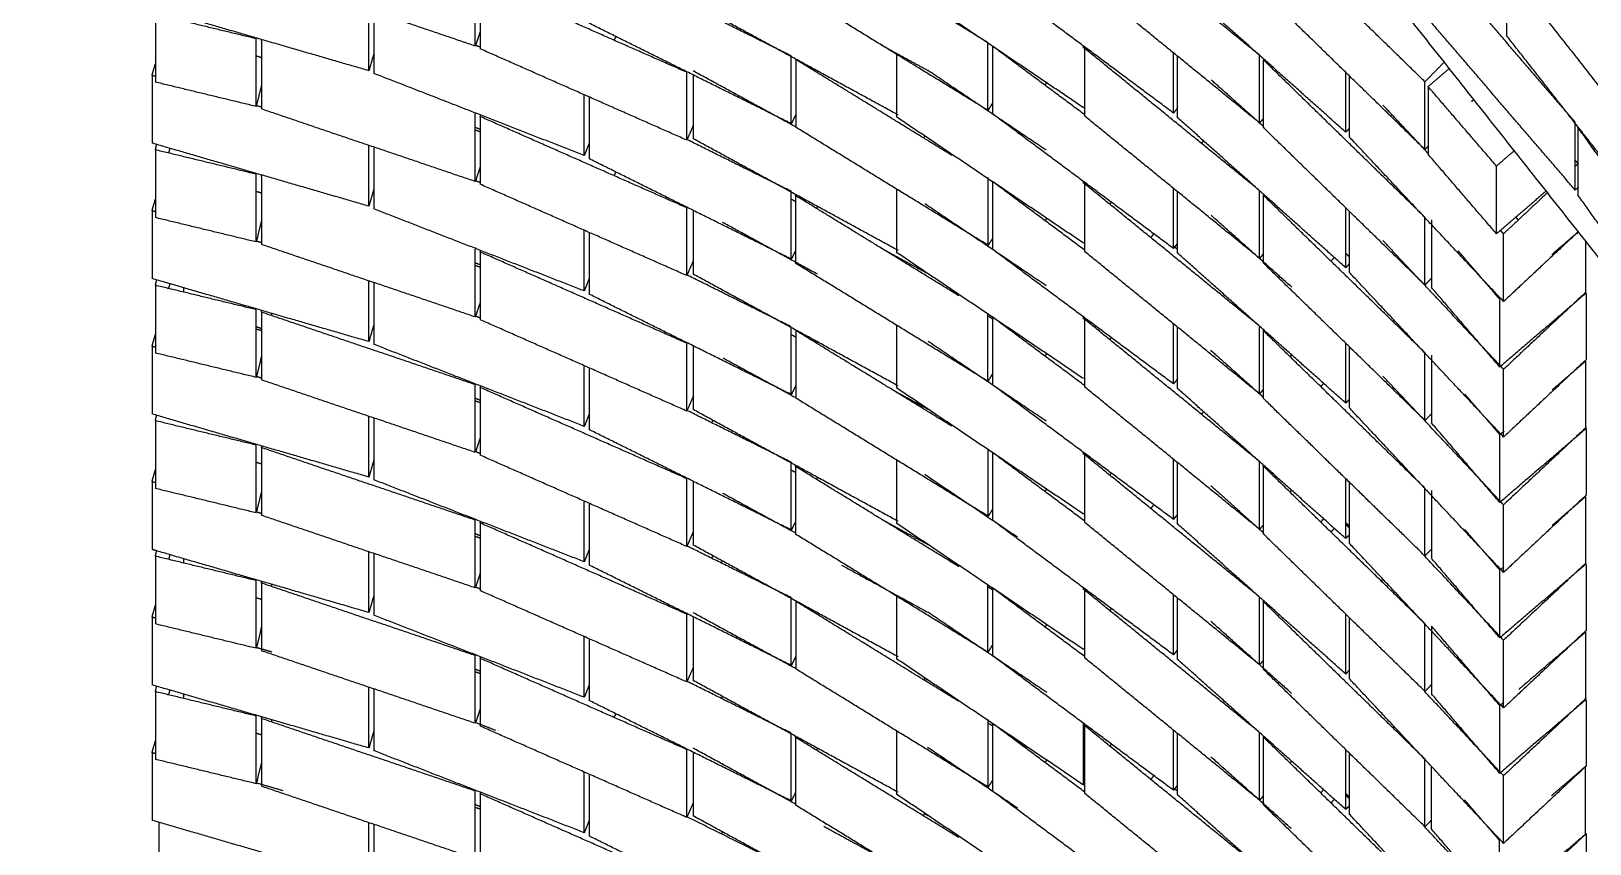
# Model space of a CAD drawing. Header units: centimetres. Extents: x 0 to 19.8, y 0 to 41.5.
# Drawn here: x 15.291 to 16.671, y 16.248 to 16.968 of the extents above; entities that cross this region are included whole.
import ezdxf

# ---------------------------------------------------------------- set-up
doc = ezdxf.new("R2010")
doc.units = ezdxf.units.CM
doc.layers.add('Make2D$Visible$Curves', color=7, linetype='Continuous', true_color=0x000000)

msp = doc.modelspace()

# ---------------------------------------------------------------- linework, layer by layer
at = {"layer": 'Make2D$Visible$Curves', "color": 18, "lineweight": -3, "true_color": 0x000000}
for points, weights in [([(17.243, 15.6341), (17.243, 16.5745), (16.6041, 17.2645)], [0.853867800566, 0.860338983745, 1]), ([(16.5307, 17.1966), (17.143, 16.5353), (17.143, 15.6341)], [1, 0.860338983745, 0.853867800566])]:
    msp.add_rational_spline(points, weights, degree=2, dxfattribs=at)
for points in [[(16.379, 16.9471), (16.3015, 17.0102), (16.2239, 17.0734)], [(16.1377, 16.9587), (16.0529, 17.0108), (15.968, 17.0629)], [(16.5254, 16.9236), (16.4538, 16.9934), (16.3822, 17.0632)], [(16.6584, 16.8877), (16.5933, 16.9636), (16.5282, 17.0394)], [(15.6846, 16.9553), (15.5899, 16.9874), (15.4952, 17.0195)], [(15.6846, 16.9553), (15.6846, 16.9853), (15.6846, 17.0153)], [(16.3028, 16.8959), (16.2226, 16.9556), (16.1424, 17.0153)], [(16.8117, 16.6003), (16.6445, 16.8119), (16.4773, 17.0235)], [(16.5976, 17.0246), (16.5976, 16.9946), (16.5976, 16.9646)], [(16.6861, 16.9114), (16.6419, 16.968), (16.5976, 17.0246)], [(15.8709, 16.9324), (15.7799, 16.9726), (15.6889, 17.0128)], [(15.6889, 17.0128), (15.6889, 16.9828), (15.6889, 16.9528)], [(16.1385, 16.8982), (16.0533, 16.9506), (15.968, 17.0029)], [(16.2231, 16.9006), (16.1403, 16.9566), (16.0574, 17.0125)], [(16.378, 16.8879), (16.301, 16.9506), (16.2239, 17.0134)], [(16.4553, 16.8789), (16.3807, 16.9455), (16.3061, 17.0121)], [(16.5254, 16.8636), (16.4538, 16.9334), (16.3822, 17.0032)], [(15.5904, 16.9334), (15.4944, 16.9613), (15.3984, 16.9893)], [(15.9644, 16.9465), (15.9185, 16.9693), (15.8726, 16.9921)], [(16.0589, 16.8942), (15.9682, 16.9437), (15.8775, 16.9932)], [(15.4907, 16.9617), (15.446, 16.9725), (15.4014, 16.9833)], [(15.4014, 16.9833), (15.4014, 16.9533), (15.4014, 16.9233)], [(15.5904, 16.9334), (15.5904, 16.9603), (15.5904, 16.9873)], [(15.5948, 16.9858), (15.5948, 16.9584), (15.5948, 16.931)], [(15.9644, 16.8865), (15.8748, 16.931), (15.7853, 16.9755)], [(16.6584, 16.8277), (16.5933, 16.9036), (16.5282, 16.9794)], [(15.4909, 16.9625), (15.4908, 16.9621), (15.4907, 16.9617)], [(15.4907, 16.9017), (15.4907, 16.9317), (15.4907, 16.9617)], [(15.4952, 16.9595), (15.4954, 16.9601), (15.4956, 16.9606)], [(15.6889, 16.968), (15.687, 16.9622), (15.685, 16.9564)], [(15.8076, 16.9603), (15.8085, 16.9622), (15.8094, 16.964)], [(16.3561, 16.9675), (16.3557, 16.967), (16.3553, 16.9665)], [(16.7208, 16.8071), (16.6592, 16.8859), (16.5976, 16.9646)], [(15.4907, 16.9466), (15.493, 16.9459), (15.4953, 16.9452)], [(15.4952, 16.9595), (15.4952, 16.9295), (15.4952, 16.8995)], [(15.5948, 16.9486), (15.5926, 16.941), (15.5904, 16.9334)], [(15.6889, 16.9543), (15.6868, 16.9551), (15.6846, 16.956)], [(15.6848, 16.9558), (15.6847, 16.9556), (15.6846, 16.9553)], [(15.8719, 16.8719), (15.7804, 16.9124), (15.6889, 16.9528)], [(15.9644, 16.8865), (15.9644, 16.9165), (15.9644, 16.9465)], [(16.0441, 16.9562), (16.0647, 16.9449), (16.0853, 16.9337)], [(16.0574, 16.948), (16.0574, 16.9203), (16.0574, 16.8925)], [(16.1385, 16.8982), (16.1385, 16.9282), (16.1385, 16.9582)], [(16.2239, 16.8946), (16.1831, 16.9249), (16.1424, 16.9553)], [(16.1424, 16.9553), (16.1424, 16.9253), (16.1424, 16.8953)], [(16.2231, 16.9534), (16.2231, 16.9543), (16.2231, 16.9552)], [(16.2239, 16.9534), (16.2243, 16.9538), (16.2246, 16.9542)], [(16.3777, 16.8282), (16.3008, 16.8908), (16.2239, 16.9534)], [(16.2239, 16.9534), (16.2239, 16.9234), (16.2239, 16.8934)], [(16.3028, 16.8959), (16.3028, 16.9225), (16.3028, 16.9491)], [(16.3061, 16.9465), (16.3061, 16.9193), (16.3061, 16.8921)], [(16.379, 16.8878), (16.379, 16.9175), (16.379, 16.9471)], [(15.3984, 16.9293), (15.3999, 16.9345), (15.4014, 16.9396)], [(15.9686, 16.8834), (15.9231, 16.9083), (15.8775, 16.9332)], [(15.9683, 16.9434), (15.9684, 16.9435), (15.9684, 16.9436)], [(16.1068, 16.8583), (16.0375, 16.9008), (15.9683, 16.9434)], [(15.9683, 16.9434), (15.9683, 16.9134), (15.9683, 16.8834)], [(15.9876, 16.9331), (15.9873, 16.9325), (15.987, 16.9319)], [(16.19, 16.863), (16.1377, 16.8983), (16.0854, 16.9336)], [(16.1644, 16.9404), (16.1641, 16.9399), (16.1638, 16.9394)], [(16.5254, 16.8036), (16.4538, 16.8734), (16.3822, 16.9432)], [(16.3822, 16.9432), (16.3822, 16.9132), (16.3822, 16.8832)], [(16.5428, 16.9414), (16.5341, 16.9325), (16.5254, 16.9236)], [(16.5282, 16.9194), (16.5376, 16.9275), (16.5471, 16.9356)], [(15.3984, 16.9293), (15.3984, 16.8993), (15.3984, 16.8693)], [(15.4016, 16.9283), (15.4, 16.9288), (15.3984, 16.9293)], [(15.4907, 16.9017), (15.446, 16.9125), (15.4014, 16.9233)], [(15.4953, 16.9206), (15.4931, 16.9117), (15.4909, 16.9027)], [(15.6848, 16.8959), (15.6398, 16.9135), (15.5948, 16.931)], [(15.8719, 16.8726), (15.8719, 16.9023), (15.8719, 16.9319)], [(15.8775, 16.9296), (15.8775, 16.9014), (15.8775, 16.8732)], [(16.1907, 16.9233), (16.1898, 16.922), (16.189, 16.9206)], [(16.3822, 16.8842), (16.3591, 16.9048), (16.336, 16.9254)], [(16.4553, 16.8789), (16.4553, 16.9054), (16.4553, 16.9319)], [(16.4583, 16.929), (16.4583, 16.9019), (16.4583, 16.8749)], [(16.5254, 16.8636), (16.5254, 16.8936), (16.5254, 16.9236)], [(16.5887, 16.849), (16.5584, 16.8842), (16.5282, 16.9194)], [(16.5282, 16.9194), (16.5282, 16.8894), (16.5282, 16.8594)], [(15.7811, 16.8583), (15.7811, 16.8852), (15.7811, 16.912)], [(15.7853, 16.9104), (15.7853, 16.883), (15.7853, 16.8555)], [(16.1426, 16.905), (16.1406, 16.9016), (16.1385, 16.8982)], [(16.4809, 16.9076), (16.4807, 16.9074), (16.4805, 16.9072)], [(16.5688, 16.9082), (16.5677, 16.907), (16.5666, 16.9059)], [(15.495, 16.9012), (15.4929, 16.9018), (15.4907, 16.9024)], [(15.6846, 16.8353), (15.5899, 16.8674), (15.4952, 16.8995)], [(15.6849, 16.896), (15.6847, 16.8957), (15.6846, 16.8953)], [(15.6846, 16.8353), (15.6846, 16.8653), (15.6846, 16.8953)], [(15.7811, 16.8583), (15.7332, 16.877), (15.6853, 16.8957)], [(15.6889, 16.8928), (15.6892, 16.8934), (15.6895, 16.894)], [(15.8712, 16.8122), (15.7801, 16.8525), (15.6889, 16.8928)], [(15.6889, 16.8928), (15.6889, 16.8628), (15.6889, 16.8328)], [(15.9685, 16.8947), (15.9664, 16.8906), (15.9644, 16.8865)], [(16.2231, 16.7806), (16.1403, 16.8366), (16.0574, 16.8925)], [(16.3028, 16.7759), (16.2226, 16.8356), (16.1424, 16.8953)], [(16.2239, 16.9018), (16.2235, 16.9012), (16.2231, 16.9006)], [(16.3781, 16.7679), (16.301, 16.8306), (16.2239, 16.8934)], [(16.3064, 16.9007), (16.3046, 16.8983), (16.3028, 16.8959)], [(16.4553, 16.7589), (16.3807, 16.8255), (16.3061, 16.8921)], [(16.3821, 16.8909), (16.3806, 16.889), (16.379, 16.8871)], [(16.5287, 16.8597), (16.5085, 16.8813), (16.4882, 16.9029)], [(15.6846, 16.8833), (15.6868, 16.8825), (15.6889, 16.8816)], [(15.6848, 16.8809), (15.6869, 16.8801), (15.689, 16.8794)], [(15.8775, 16.8848), (15.8748, 16.8785), (15.872, 16.8722)], [(16.1387, 16.7787), (16.0535, 16.831), (15.9683, 16.8834)], [(16.5254, 16.7436), (16.4538, 16.8134), (16.3822, 16.8832)], [(16.4584, 16.8824), (16.4569, 16.8807), (16.4553, 16.8789)], [(16.6584, 16.8277), (16.6584, 16.8577), (16.6584, 16.8877)], [(16.7771, 16.7205), (16.7189, 16.8019), (16.6608, 16.8833)], [(16.6608, 16.8833), (16.6608, 16.8533), (16.6608, 16.8233)], [(16.6646, 16.8793), (16.6646, 16.8787), (16.6646, 16.878)], [(15.5904, 16.8134), (15.4944, 16.8413), (15.3984, 16.8693)], [(15.4014, 16.8633), (15.4019, 16.8657), (15.4025, 16.8681)], [(15.4907, 16.8417), (15.446, 16.8525), (15.4014, 16.8633)], [(15.4014, 16.8633), (15.4014, 16.8333), (15.4014, 16.8033)], [(15.4132, 16.8605), (15.4139, 16.8627), (15.4145, 16.8649)], [(15.5904, 16.8134), (15.5904, 16.8403), (15.5904, 16.8673)], [(15.5948, 16.865), (15.5948, 16.838), (15.5948, 16.811)], [(15.7853, 16.869), (15.7832, 16.8636), (15.7811, 16.8583)], [(15.9644, 16.8265), (15.9184, 16.8493), (15.8725, 16.8722)], [(16.0589, 16.7742), (15.9682, 16.8237), (15.8775, 16.8732)], [(16.0822, 16.875), (16.082, 16.8746), (16.0818, 16.8743)], [(16.1709, 16.8737), (16.1712, 16.874), (16.1714, 16.8742)], [(16.3293, 16.8715), (16.3285, 16.8704), (16.3277, 16.8693)], [(16.595, 16.7289), (16.5266, 16.8019), (16.4583, 16.8749)], [(16.5284, 16.8666), (16.5269, 16.8651), (16.5254, 16.8636)], [(15.9644, 16.7665), (15.8748, 16.811), (15.7853, 16.8555)], [(16.5887, 16.789), (16.5584, 16.8242), (16.5282, 16.8594)], [(16.6046, 16.8626), (16.5966, 16.8558), (16.5887, 16.849)], [(16.6608, 16.8512), (16.6596, 16.8527), (16.6584, 16.8543)], [(16.6609, 16.8509), (16.6597, 16.8499), (16.6586, 16.849)], [(15.4909, 16.8424), (15.4908, 16.842), (15.4907, 16.8417)], [(15.4907, 16.7817), (15.4907, 16.8117), (15.4907, 16.8417)], [(15.4952, 16.8395), (15.4955, 16.8405), (15.4959, 16.8414)], [(15.4952, 16.8395), (15.4952, 16.8095), (15.4952, 16.7795)], [(15.6889, 16.848), (15.6868, 16.8417), (15.6846, 16.8353)], [(15.6889, 16.8343), (15.6868, 16.8351), (15.6848, 16.8359)], [(15.8077, 16.8406), (15.8085, 16.8422), (15.8092, 16.8437)], [(16.1387, 16.838), (16.1387, 16.8384), (16.1387, 16.8387)], [(16.1387, 16.7787), (16.1387, 16.8082), (16.1387, 16.8376)], [(16.3561, 16.8475), (16.3557, 16.847), (16.3554, 16.8465)], [(16.5887, 16.789), (16.5887, 16.819), (16.5887, 16.849)], [(15.4907, 16.8266), (15.4931, 16.8259), (15.4954, 16.8252)], [(15.5949, 16.8289), (15.5926, 16.8211), (15.5904, 16.8134)], [(15.8719, 16.7519), (15.7804, 16.7924), (15.6889, 16.8328)], [(15.9644, 16.7665), (15.9644, 16.7965), (15.9644, 16.8265)], [(15.968, 16.8229), (15.9682, 16.8232), (15.9684, 16.8234)], [(16.1128, 16.734), (16.0404, 16.7784), (15.968, 16.8229)], [(15.968, 16.8229), (15.968, 16.7929), (15.968, 16.7629)], [(16.0574, 16.8286), (16.0574, 16.8006), (16.0574, 16.7725)], [(16.2235, 16.7749), (16.1829, 16.8051), (16.1424, 16.8353)], [(16.1424, 16.8353), (16.1424, 16.8053), (16.1424, 16.7753)], [(16.2231, 16.8334), (16.2231, 16.8343), (16.2231, 16.8352)], [(16.2239, 16.8334), (16.2243, 16.8338), (16.2246, 16.8342)], [(16.378, 16.7079), (16.301, 16.7706), (16.2239, 16.8334)], [(16.2239, 16.8334), (16.2239, 16.8034), (16.2239, 16.7734)], [(16.3028, 16.7759), (16.3028, 16.8025), (16.3028, 16.8291)], [(16.3061, 16.8265), (16.3061, 16.7993), (16.3061, 16.7721)], [(16.379, 16.7681), (16.379, 16.7976), (16.379, 16.8271)], [(16.5254, 16.6836), (16.4538, 16.7534), (16.3822, 16.8232)], [(16.3822, 16.8232), (16.3822, 16.7932), (16.3822, 16.7632)], [(16.6329, 16.8269), (16.6108, 16.8079), (16.5887, 16.789)], [(16.6342, 16.8257), (16.6146, 16.8073), (16.595, 16.7889)], [(16.6611, 16.8299), (16.6597, 16.8288), (16.6584, 16.8277)], [(16.7771, 16.6605), (16.7189, 16.7419), (16.6608, 16.8233)], [(15.3984, 16.8093), (15.3999, 16.8145), (15.4014, 16.8196)], [(15.3984, 16.8093), (15.3984, 16.7793), (15.3984, 16.7493)], [(15.4019, 16.8083), (15.4001, 16.8088), (15.3984, 16.8093)], [(15.7811, 16.7383), (15.6879, 16.7747), (15.5948, 16.811)], [(15.8721, 16.8124), (15.872, 16.8122), (15.8719, 16.8119)], [(15.8719, 16.7522), (15.8719, 16.7821), (15.8719, 16.8119)], [(15.8775, 16.8096), (15.8775, 16.7814), (15.8775, 16.7532)], [(15.9644, 16.8197), (15.9662, 16.8187), (15.968, 16.8177)], [(15.9876, 16.8131), (15.9871, 16.8123), (15.9867, 16.8114)], [(16.1901, 16.7429), (16.1364, 16.7792), (16.0826, 16.8155)], [(16.248, 16.8173), (16.2473, 16.8164), (16.2467, 16.8155)], [(16.4553, 16.7589), (16.4553, 16.7854), (16.4553, 16.8119)], [(16.4583, 16.809), (16.4583, 16.7819), (16.4583, 16.7549)], [(15.4907, 16.7817), (15.446, 16.7925), (15.4014, 16.8033)], [(15.4952, 16.8003), (15.4929, 16.791), (15.4907, 16.7817)], [(15.9876, 16.7531), (15.9456, 16.776), (15.9036, 16.799)], [(16.1904, 16.8028), (16.1898, 16.8018), (16.1892, 16.8009)], [(16.4074, 16.7417), (16.3717, 16.7735), (16.3361, 16.8053)], [(16.5254, 16.7436), (16.5254, 16.7734), (16.5254, 16.8032)], [(16.5312, 16.8014), (16.5312, 16.7714), (16.5312, 16.7414)], [(16.6058, 16.8037), (16.607, 16.8024), (16.6081, 16.8012)], [(15.4947, 16.7812), (15.4927, 16.7818), (15.4907, 16.7824)], [(15.7811, 16.7383), (15.7811, 16.7652), (15.7811, 16.792)], [(15.7853, 16.7902), (15.7853, 16.7629), (15.7853, 16.7355)], [(16.1425, 16.7848), (16.1406, 16.7818), (16.1387, 16.7787)], [(16.2236, 16.7809), (16.2238, 16.7808), (16.2239, 16.7807)], [(16.2829, 16.7857), (16.2841, 16.7873), (16.2854, 16.7889)], [(16.595, 16.6689), (16.5416, 16.7259), (16.4882, 16.7829)], [(16.595, 16.7889), (16.5936, 16.7904), (16.5922, 16.792)], [(16.6613, 16.791), (16.6281, 16.7599), (16.595, 16.7289)], [(16.595, 16.7289), (16.595, 16.7589), (16.595, 16.7889)], [(16.6613, 16.7906), (16.6495, 16.7805), (16.6377, 16.7704)], [(16.6676, 16.7827), (16.6676, 16.7594), (16.6676, 16.736)], [(15.6846, 16.7153), (15.5899, 16.7474), (15.4952, 16.7795)], [(15.685, 16.7764), (15.6848, 16.7758), (15.6846, 16.7753)], [(15.6846, 16.7153), (15.6846, 16.7453), (15.6846, 16.7753)], [(15.6889, 16.7728), (15.6893, 16.7735), (15.6896, 16.7743)], [(15.8719, 16.6919), (15.7804, 16.7324), (15.6889, 16.7728)], [(15.6889, 16.7728), (15.6889, 16.7428), (15.6889, 16.7128)], [(15.968, 16.7738), (15.9662, 16.7702), (15.9644, 16.7665)], [(16.0441, 16.7762), (16.0647, 16.7649), (16.0853, 16.7537)], [(16.2231, 16.6606), (16.1403, 16.7166), (16.0574, 16.7725)], [(16.3028, 16.6559), (16.2226, 16.7156), (16.1424, 16.7753)], [(16.378, 16.6479), (16.301, 16.7106), (16.2239, 16.7734)], [(16.3061, 16.7803), (16.3045, 16.7781), (16.3028, 16.7759)], [(16.3028, 16.7781), (16.3045, 16.7768), (16.3061, 16.7754)], [(16.4553, 16.6389), (16.3807, 16.7055), (16.3061, 16.7721)], [(16.3822, 16.771), (16.3806, 16.769), (16.379, 16.7671)], [(16.4425, 16.7651), (16.4439, 16.7665), (16.4452, 16.7679)], [(16.4555, 16.7714), (16.4569, 16.77), (16.4583, 16.7687)], [(16.5917, 16.7309), (16.5733, 16.7524), (16.5548, 16.7738)], [(15.6846, 16.7633), (15.6868, 16.7625), (15.6889, 16.7616)], [(15.6846, 16.7609), (15.6868, 16.7602), (15.6889, 16.7595)], [(15.8775, 16.7648), (15.8747, 16.7584), (15.8719, 16.7521)], [(16.0589, 16.6542), (15.9682, 16.7037), (15.8775, 16.7532)], [(16.1385, 16.6582), (16.0533, 16.7106), (15.968, 16.7629)], [(16.5254, 16.6236), (16.4538, 16.6934), (16.3822, 16.7632)], [(16.4582, 16.7621), (16.4568, 16.7605), (16.4553, 16.7589)], [(16.595, 16.6089), (16.5266, 16.6819), (16.4583, 16.7549)], [(15.5904, 16.6934), (15.4944, 16.7213), (15.3984, 16.7493)], [(15.4014, 16.7433), (15.402, 16.7458), (15.4025, 16.7482)], [(15.4907, 16.7217), (15.446, 16.7325), (15.4014, 16.7433)], [(15.4014, 16.7433), (15.4014, 16.7133), (15.4014, 16.6833)], [(15.4132, 16.7405), (15.4138, 16.7425), (15.4144, 16.7446)], [(15.4263, 16.7412), (15.4263, 16.7392), (15.4263, 16.7373)], [(15.5904, 16.6934), (15.5904, 16.7203), (15.5904, 16.7473)], [(15.5948, 16.7452), (15.5948, 16.7181), (15.5948, 16.691)], [(15.7852, 16.7489), (15.7832, 16.7436), (15.7811, 16.7383)], [(15.9644, 16.7065), (15.9181, 16.7295), (15.8719, 16.7525)], [(16.5315, 16.7499), (16.5285, 16.7467), (16.5254, 16.7436)], [(16.5917, 16.6709), (16.5614, 16.7061), (16.5312, 16.7414)], [(15.6889, 16.728), (15.6868, 16.7217), (15.6846, 16.7153)], [(15.8717, 16.6925), (15.8285, 16.714), (15.7853, 16.7355)], [(16.1071, 16.7389), (16.1069, 16.7384), (16.1066, 16.738)], [(16.6676, 16.736), (16.6296, 16.7035), (16.5917, 16.6709)], [(16.5927, 16.7317), (16.5922, 16.7313), (16.5917, 16.7309)], [(16.5917, 16.6709), (16.5917, 16.7009), (16.5917, 16.7309)], [(16.668, 16.7373), (16.6315, 16.7031), (16.595, 16.6689)], [(16.668, 16.736), (16.668, 16.7066), (16.668, 16.6773)], [(15.4907, 16.6617), (15.4907, 16.6917), (15.4907, 16.7217)], [(15.4952, 16.7195), (15.4955, 16.7203), (15.4957, 16.7211)], [(15.6846, 16.6553), (15.5899, 16.6874), (15.4952, 16.7195)], [(15.4952, 16.7195), (15.4952, 16.6895), (15.4952, 16.6595)], [(15.5044, 16.7184), (15.5042, 16.7175), (15.504, 16.7166)], [(15.689, 16.7142), (15.6869, 16.7151), (15.6848, 16.7159)], [(15.8719, 16.6319), (15.7804, 16.6724), (15.6889, 16.7128)], [(16.1385, 16.6582), (16.1385, 16.6882), (16.1385, 16.7182)], [(16.1385, 16.7162), (16.1404, 16.715), (16.1424, 16.7138)], [(16.2239, 16.6546), (16.1831, 16.6849), (16.1424, 16.7153)], [(16.1424, 16.7153), (16.1424, 16.6853), (16.1424, 16.6553)], [(16.2231, 16.7134), (16.2231, 16.7143), (16.2231, 16.7152)], [(16.2239, 16.7134), (16.2242, 16.7137), (16.2245, 16.7141)], [(16.379, 16.5871), (16.3015, 16.6502), (16.2239, 16.7134)], [(16.2239, 16.7134), (16.2239, 16.6834), (16.2239, 16.6534)], [(16.3654, 16.7185), (16.3657, 16.7189), (16.366, 16.7192)], [(15.3984, 16.6893), (15.3999, 16.6945), (15.4014, 16.6996)], [(15.4909, 16.7045), (15.4931, 16.704), (15.4952, 16.7035)], [(15.491, 16.7065), (15.4931, 16.7059), (15.4952, 16.7052)], [(15.5948, 16.7086), (15.5926, 16.701), (15.5904, 16.6934)], [(15.9644, 16.6465), (15.9644, 16.6761), (15.9644, 16.7058)], [(15.9644, 16.6997), (15.9663, 16.6986), (15.9683, 16.6976)], [(15.9683, 16.7034), (15.9685, 16.7036), (15.9686, 16.7039)], [(15.9683, 16.7034), (15.9683, 16.6734), (15.9683, 16.6434)], [(16.1066, 16.6184), (16.0377, 16.6607), (15.9688, 16.703)], [(16.0574, 16.708), (16.0574, 16.6803), (16.0574, 16.6525)], [(16.1534, 16.7071), (16.1587, 16.7038), (16.164, 16.7005)], [(16.1643, 16.7004), (16.164, 16.6999), (16.1637, 16.6994)], [(16.3028, 16.6559), (16.3028, 16.6825), (16.3028, 16.7091)], [(16.3061, 16.7065), (16.3061, 16.6793), (16.3061, 16.6521)], [(16.379, 16.6477), (16.379, 16.6771), (16.379, 16.7065)], [(16.3822, 16.7032), (16.3826, 16.7036), (16.3829, 16.704)], [(16.5254, 16.5636), (16.4538, 16.6334), (16.3822, 16.7032)], [(16.3822, 16.7032), (16.3822, 16.6732), (16.3822, 16.6432)], [(16.6379, 16.7106), (16.6382, 16.7102), (16.6385, 16.7099)], [(15.3984, 16.6893), (15.3984, 16.6593), (15.3984, 16.6293)], [(15.4016, 16.6884), (15.4, 16.6888), (15.3984, 16.6893)], [(15.7811, 16.6183), (15.6879, 16.6547), (15.5948, 16.691)], [(15.8721, 16.6924), (15.872, 16.6922), (15.8719, 16.6919)], [(15.8719, 16.6319), (15.8719, 16.6619), (15.8719, 16.6919)], [(15.9644, 16.6465), (15.9184, 16.6693), (15.8725, 16.6922)], [(15.8775, 16.6896), (15.8775, 16.6614), (15.8775, 16.6332)], [(15.9878, 16.6936), (15.9875, 16.693), (15.9872, 16.6924)], [(16.1901, 16.6229), (16.1378, 16.6582), (16.0855, 16.6936)], [(16.2478, 16.6971), (16.2472, 16.6961), (16.2465, 16.6952)], [(16.382, 16.6443), (16.3589, 16.665), (16.3357, 16.6857)], [(16.4553, 16.6389), (16.4553, 16.6654), (16.4553, 16.6919)], [(16.4583, 16.689), (16.4583, 16.6619), (16.4583, 16.6349)], [(15.4907, 16.6617), (15.446, 16.6725), (15.4014, 16.6833)], [(15.4953, 16.6806), (15.493, 16.6712), (15.4907, 16.6617)], [(15.7811, 16.6183), (15.7811, 16.6449), (15.7811, 16.6715)], [(15.7853, 16.6702), (15.7853, 16.6429), (15.7853, 16.6155)], [(15.968, 16.6438), (15.936, 16.6613), (15.904, 16.6787)], [(16.1904, 16.6828), (16.1897, 16.6817), (16.189, 16.6806)], [(16.4074, 16.6819), (16.4068, 16.6811), (16.4061, 16.6804)], [(16.5254, 16.6236), (16.5254, 16.6534), (16.5254, 16.6832)], [(16.5312, 16.6814), (16.5312, 16.6514), (16.5312, 16.6214)], [(16.668, 16.6773), (16.6315, 16.6431), (16.595, 16.6089)], [(16.6676, 16.676), (16.6528, 16.6633), (16.638, 16.6506)], [(16.6676, 16.676), (16.6676, 16.646), (16.6676, 16.616)], [(15.4951, 16.6611), (15.4932, 16.6617), (15.4912, 16.6623)], [(15.6846, 16.5953), (15.5899, 16.6274), (15.4952, 16.6595)], [(16.1426, 16.665), (16.1406, 16.6616), (16.1385, 16.6582)], [(16.2239, 16.6618), (16.2238, 16.6615), (16.2236, 16.6612)], [(16.2238, 16.6608), (16.2239, 16.6607), (16.2239, 16.6607)], [(16.3063, 16.6606), (16.3046, 16.6582), (16.3028, 16.6559)], [(16.4356, 16.6565), (16.4344, 16.6551), (16.4333, 16.6537)], [(16.595, 16.5489), (16.5416, 16.6059), (16.4882, 16.6629)], [(16.595, 16.6089), (16.595, 16.6389), (16.595, 16.6689)], [(15.6846, 16.5961), (15.6846, 16.6257), (15.6846, 16.6553)], [(15.6846, 16.6433), (15.6868, 16.6425), (15.6889, 16.6416)], [(15.6889, 16.6528), (15.6892, 16.6534), (15.6895, 16.654)], [(15.8714, 16.5722), (15.7802, 16.6125), (15.6889, 16.6528)], [(15.6889, 16.6528), (15.6889, 16.6228), (15.6889, 16.5928)], [(15.8775, 16.6448), (15.8747, 16.6384), (15.8719, 16.6319)], [(15.9685, 16.6547), (15.9664, 16.6506), (15.9644, 16.6465)], [(16.1387, 16.5387), (16.0535, 16.591), (15.9683, 16.6434)], [(16.0534, 16.6511), (16.0694, 16.6424), (16.0854, 16.6336)], [(16.2231, 16.5406), (16.1403, 16.5966), (16.0574, 16.6525)], [(16.3028, 16.5359), (16.2226, 16.5956), (16.1424, 16.6553)], [(16.378, 16.5279), (16.301, 16.5906), (16.2239, 16.6534)], [(16.4553, 16.5189), (16.3807, 16.5855), (16.3061, 16.6521)], [(16.3822, 16.651), (16.3806, 16.649), (16.379, 16.6471)], [(16.5184, 16.5104), (16.4503, 16.5768), (16.3822, 16.6432)], [(16.5917, 16.6109), (16.5763, 16.6289), (16.5608, 16.6468)], [(15.5904, 16.5734), (15.4944, 16.6013), (15.3984, 16.6293)], [(15.6846, 16.6409), (15.6868, 16.6402), (15.6889, 16.6395)], [(15.7853, 16.629), (15.7832, 16.6236), (15.7811, 16.6183)], [(15.9644, 16.5865), (15.9181, 16.6095), (15.8719, 16.6325)], [(16.0589, 16.5342), (15.9682, 16.5837), (15.8775, 16.6332)], [(16.3293, 16.6314), (16.3284, 16.6302), (16.3275, 16.629)], [(16.4581, 16.642), (16.4567, 16.6405), (16.4553, 16.6389)], [(16.595, 16.4889), (16.5266, 16.5619), (16.4583, 16.6349)], [(16.5313, 16.6297), (16.5284, 16.6266), (16.5254, 16.6236)], [(15.4014, 16.6233), (15.4019, 16.6257), (15.4025, 16.6281)], [(15.4907, 16.6017), (15.446, 16.6125), (15.4014, 16.6233)], [(15.4014, 16.6233), (15.4014, 16.5933), (15.4014, 16.5633)], [(15.5904, 16.5734), (15.5904, 16.6004), (15.5904, 16.6274)], [(15.5948, 16.6258), (15.5948, 16.5984), (15.5948, 16.571)], [(15.9644, 16.5265), (15.8748, 16.571), (15.7853, 16.6155)], [(15.8948, 16.6238), (15.8944, 16.6228), (15.8939, 16.6219)], [(16.5917, 16.5509), (16.5614, 16.5861), (16.5312, 16.6214)], [(16.6676, 16.616), (16.6296, 16.5835), (16.5917, 16.5509)], [(16.668, 16.6173), (16.6315, 16.5831), (16.595, 16.5489)], [(16.6676, 16.6177), (16.6678, 16.6175), (16.668, 16.6173)], [(16.668, 16.6161), (16.668, 16.5867), (16.668, 16.5573)], [(15.4907, 16.5423), (15.4907, 16.572), (15.4907, 16.6017)], [(15.4952, 16.5995), (15.4955, 16.6004), (15.4958, 16.6012)], [(15.6889, 16.608), (15.6869, 16.602), (15.6849, 16.596)], [(16.3562, 16.6077), (16.3558, 16.607), (16.3553, 16.6064)], [(16.5953, 16.614), (16.5935, 16.6124), (16.5917, 16.6109)], [(16.5917, 16.5509), (16.5917, 16.5809), (16.5917, 16.6109)], [(15.6846, 16.5353), (15.5899, 16.5674), (15.4952, 16.5995)], [(15.4952, 16.5995), (15.4952, 16.5695), (15.4952, 16.5395)], [(15.5948, 16.5886), (15.5926, 16.581), (15.5904, 16.5734)], [(15.6885, 16.5944), (15.6868, 16.5951), (15.6852, 16.5957)], [(15.8719, 16.5119), (15.7804, 16.5524), (15.6889, 16.5928)], [(16.0574, 16.5886), (16.0574, 16.5606), (16.0574, 16.5325)], [(16.1387, 16.5387), (16.1387, 16.5682), (16.1387, 16.5976)], [(16.2239, 16.5346), (16.1831, 16.5649), (16.1424, 16.5953)], [(16.1424, 16.5953), (16.1424, 16.5653), (16.1424, 16.5353)], [(16.2231, 16.5934), (16.2231, 16.5943), (16.2231, 16.5952)], [(16.2239, 16.5934), (16.2243, 16.5938), (16.2247, 16.5943)], [(16.378, 16.4679), (16.301, 16.5306), (16.2239, 16.5934)], [(16.2239, 16.5934), (16.2239, 16.5634), (16.2239, 16.5334)], [(16.3028, 16.5359), (16.3028, 16.5625), (16.3028, 16.5891)], [(16.555, 16.594), (16.5545, 16.5935), (16.554, 16.593)], [(15.3984, 16.5693), (15.3999, 16.5747), (15.4015, 16.5801)], [(15.4907, 16.5866), (15.4932, 16.5858), (15.4957, 16.5851)], [(15.9644, 16.5265), (15.9644, 16.5565), (15.9644, 16.5865)], [(15.9644, 16.5797), (15.9662, 16.5787), (15.968, 16.5777)], [(15.968, 16.5829), (15.9682, 16.5832), (15.9684, 16.5835)], [(16.1128, 16.494), (16.0404, 16.5384), (15.968, 16.5829)], [(15.968, 16.5829), (15.968, 16.5529), (15.968, 16.5229)], [(16.1646, 16.5201), (16.1236, 16.5478), (16.0825, 16.5756)], [(16.1643, 16.5803), (16.1641, 16.5801), (16.164, 16.5799)], [(16.1641, 16.5799), (16.1642, 16.5798), (16.1643, 16.5797)], [(16.248, 16.5773), (16.2473, 16.5764), (16.2467, 16.5754)], [(16.3061, 16.5865), (16.3061, 16.5593), (16.3061, 16.5321)], [(16.379, 16.5271), (16.379, 16.5571), (16.379, 16.5871)], [(16.3822, 16.5832), (16.3826, 16.5836), (16.383, 16.5841)], [(16.5254, 16.4436), (16.4538, 16.5134), (16.3822, 16.5832)], [(16.3822, 16.5832), (16.3822, 16.5532), (16.3822, 16.5232)], [(15.3984, 16.5693), (15.3984, 16.5393), (15.3984, 16.5093)], [(15.4014, 16.5684), (15.3999, 16.5688), (15.3984, 16.5693)], [(15.4907, 16.5417), (15.446, 16.5525), (15.4014, 16.5633)], [(15.4952, 16.5603), (15.493, 16.5513), (15.4908, 16.5423)], [(15.7811, 16.4983), (15.6879, 16.5347), (15.5948, 16.571)], [(15.8721, 16.5725), (15.872, 16.5722), (15.8719, 16.5719)], [(15.8719, 16.5119), (15.8719, 16.5419), (15.8719, 16.5719)], [(15.8775, 16.5696), (15.8775, 16.5414), (15.8775, 16.5132)], [(15.9877, 16.5733), (15.9872, 16.5724), (15.9867, 16.5714)], [(16.1905, 16.563), (16.1898, 16.5619), (16.1892, 16.5608)], [(16.3784, 16.5276), (16.3571, 16.5466), (16.3359, 16.5655)], [(16.4073, 16.5619), (16.4066, 16.561), (16.406, 16.5602)], [(16.4553, 16.5189), (16.4553, 16.5454), (16.4553, 16.5719)], [(16.4583, 16.569), (16.4583, 16.5419), (16.4583, 16.5149)], [(16.5254, 16.5036), (16.5254, 16.5336), (16.5254, 16.5636)], [(16.5312, 16.5614), (16.5312, 16.5314), (16.5312, 16.5014)], [(15.7811, 16.4983), (15.7811, 16.5249), (15.7811, 16.5515)], [(15.7853, 16.5502), (15.7853, 16.5229), (15.7853, 16.4955)], [(15.9676, 16.524), (15.9356, 16.5415), (15.9036, 16.559)], [(16.2829, 16.5458), (16.2843, 16.5475), (16.2856, 16.5491)], [(16.4809, 16.5476), (16.4807, 16.5473), (16.4804, 16.5471)], [(16.668, 16.5573), (16.6315, 16.5231), (16.595, 16.4889)], [(16.595, 16.4889), (16.595, 16.5189), (16.595, 16.5489)], [(16.6676, 16.556), (16.6528, 16.5433), (16.638, 16.5306)], [(16.6676, 16.556), (16.6676, 16.526), (16.6676, 16.496)], [(15.4952, 16.5411), (15.493, 16.5418), (15.4907, 16.5424)], [(15.6846, 16.4753), (15.5899, 16.5074), (15.4952, 16.5395)], [(15.6846, 16.4753), (15.6846, 16.5053), (15.6846, 16.5353)], [(15.6889, 16.5328), (15.6892, 16.5334), (15.6895, 16.5341)], [(15.8719, 16.4519), (15.7804, 16.4924), (15.6889, 16.5328)], [(15.6889, 16.5328), (15.6889, 16.5028), (15.6889, 16.4728)], [(15.968, 16.5338), (15.9662, 16.5302), (15.9644, 16.5265)], [(16.0441, 16.5362), (16.0647, 16.5249), (16.0853, 16.5137)], [(16.2231, 16.4206), (16.1403, 16.4766), (16.0574, 16.5325)], [(16.1425, 16.5448), (16.1406, 16.5418), (16.1387, 16.5387)], [(16.3028, 16.4159), (16.2226, 16.4756), (16.1424, 16.5353)], [(16.2239, 16.5418), (16.2236, 16.5413), (16.2233, 16.5409)], [(16.2237, 16.5409), (16.224, 16.5407), (16.2243, 16.5404)], [(16.378, 16.4079), (16.301, 16.4706), (16.2239, 16.5334)], [(16.3061, 16.5403), (16.3045, 16.5381), (16.3028, 16.5359)], [(16.3029, 16.5381), (16.3034, 16.5377), (16.3038, 16.5373)], [(16.4553, 16.3989), (16.3807, 16.4655), (16.3061, 16.5321)], [(16.4356, 16.5365), (16.4344, 16.5351), (16.4333, 16.5337)], [(16.4553, 16.533), (16.4568, 16.5316), (16.4583, 16.5303)], [(15.6847, 16.5233), (15.6868, 16.5225), (15.6889, 16.5216)], [(15.6847, 16.5209), (15.6868, 16.5202), (15.6889, 16.5195)], [(15.8775, 16.5248), (15.8747, 16.5184), (15.8719, 16.5119)], [(16.1385, 16.4182), (16.0533, 16.4706), (15.968, 16.5229)], [(15.9686, 16.5235), (15.9684, 16.5236), (15.9682, 16.5237)], [(16.379, 16.5271), (16.3788, 16.5273), (16.3786, 16.5274)], [(16.3824, 16.5312), (16.3807, 16.5291), (16.379, 16.5271)], [(16.3822, 16.5242), (16.3806, 16.5256), (16.379, 16.527)], [(16.5254, 16.3836), (16.4538, 16.4534), (16.3822, 16.5232)], [(16.4423, 16.5249), (16.4438, 16.5264), (16.4453, 16.528)], [(16.4553, 16.5315), (16.4568, 16.5301), (16.4583, 16.5287)], [(16.4583, 16.5222), (16.4568, 16.5206), (16.4553, 16.5189)], [(16.5917, 16.4909), (16.5763, 16.5089), (16.5608, 16.5268)], [(15.4022, 16.5082), (15.4003, 16.5087), (15.3984, 16.5093)], [(15.4014, 16.5033), (15.4019, 16.5058), (15.4025, 16.5082)], [(15.5904, 16.4534), (15.4965, 16.4807), (15.4026, 16.508)], [(15.4133, 16.5005), (15.4139, 16.5026), (15.4145, 16.5047)], [(15.5904, 16.4534), (15.5904, 16.4803), (15.5904, 16.5073)], [(15.5948, 16.5058), (15.5948, 16.4784), (15.5948, 16.451)], [(15.7852, 16.5087), (15.7831, 16.5035), (15.7811, 16.4983)], [(15.9644, 16.4665), (15.9183, 16.4894), (15.8723, 16.5122)], [(16.0589, 16.4142), (15.9682, 16.4637), (15.8775, 16.5132)], [(16.595, 16.3689), (16.5266, 16.4419), (16.4583, 16.5149)], [(16.595, 16.4289), (16.5567, 16.4698), (16.5184, 16.5106)], [(16.5313, 16.5096), (16.5283, 16.5066), (16.5254, 16.5036)], [(15.4907, 16.4817), (15.446, 16.4925), (15.4014, 16.5033)], [(15.4014, 16.5033), (15.4014, 16.4733), (15.4014, 16.4433)], [(15.4263, 16.5012), (15.4263, 16.4992), (15.4263, 16.4973)], [(15.9644, 16.4065), (15.8748, 16.451), (15.7853, 16.4955)], [(15.8949, 16.5041), (15.8944, 16.503), (15.894, 16.502)], [(15.9028, 16.4977), (15.9033, 16.4985), (15.9038, 16.4994)], [(16.0087, 16.4955), (16.0469, 16.4746), (16.0851, 16.4538)], [(16.1073, 16.4991), (16.1069, 16.4985), (16.1065, 16.4979)], [(16.1129, 16.4947), (16.113, 16.4948), (16.1131, 16.4949)], [(16.5917, 16.4309), (16.5614, 16.4661), (16.5312, 16.5014)], [(16.6676, 16.496), (16.6296, 16.4635), (16.5917, 16.4309)], [(16.5951, 16.4938), (16.5934, 16.4923), (16.5917, 16.4909)], [(16.5917, 16.4309), (16.5917, 16.4609), (16.5917, 16.4909)], [(16.668, 16.4973), (16.6315, 16.4631), (16.595, 16.4289)], [(16.668, 16.4957), (16.668, 16.4665), (16.668, 16.4373)], [(15.4907, 16.4217), (15.4907, 16.4517), (15.4907, 16.4817)], [(15.4952, 16.4795), (15.4955, 16.4802), (15.4957, 16.481)], [(15.6846, 16.4153), (15.5899, 16.4474), (15.4952, 16.4795)], [(15.4952, 16.4795), (15.4952, 16.4495), (15.4952, 16.4195)], [(15.5044, 16.4784), (15.5042, 16.4775), (15.504, 16.4766)], [(15.6889, 16.488), (15.6868, 16.4817), (15.6846, 16.4753)], [(16.1385, 16.4182), (16.1385, 16.448), (16.1385, 16.4778)], [(16.4866, 16.4814), (16.4876, 16.4823), (16.4885, 16.4832)], [(15.491, 16.4665), (15.4932, 16.4658), (15.4954, 16.4652)], [(15.5948, 16.4687), (15.5926, 16.461), (15.5904, 16.4534)], [(15.6893, 16.4741), (15.6872, 16.4749), (15.6852, 16.4757)], [(15.8719, 16.3919), (15.7804, 16.4324), (15.6889, 16.4728)], [(15.9644, 16.4065), (15.9644, 16.4365), (15.9644, 16.4665)], [(15.9683, 16.4634), (15.9684, 16.4635), (15.9684, 16.4636)], [(16.1125, 16.3748), (16.0404, 16.4191), (15.9683, 16.4634)], [(15.9683, 16.4634), (15.9683, 16.4334), (15.9683, 16.4034)], [(16.0574, 16.468), (16.0574, 16.4403), (16.0574, 16.4125)], [(16.1385, 16.4762), (16.1404, 16.475), (16.1424, 16.4738)], [(16.2239, 16.4146), (16.1831, 16.4449), (16.1424, 16.4753)], [(16.1424, 16.4753), (16.1424, 16.4453), (16.1424, 16.4153)], [(16.1534, 16.4671), (16.1584, 16.464), (16.1635, 16.4608)], [(16.2231, 16.4734), (16.2231, 16.4743), (16.2231, 16.4752)], [(16.2239, 16.4734), (16.2244, 16.4739), (16.2248, 16.4745)], [(16.378, 16.3479), (16.301, 16.4106), (16.2239, 16.4734)], [(16.2239, 16.4734), (16.2239, 16.4434), (16.2239, 16.4134)], [(16.3028, 16.4159), (16.3028, 16.4425), (16.3028, 16.4691)], [(16.3061, 16.4665), (16.3061, 16.4393), (16.3061, 16.4121)], [(16.379, 16.4076), (16.379, 16.4373), (16.379, 16.4671)], [(16.3822, 16.4632), (16.3825, 16.4636), (16.3829, 16.464)], [(16.5254, 16.3236), (16.4538, 16.3934), (16.3822, 16.4632)], [(16.3822, 16.4632), (16.3822, 16.4332), (16.3822, 16.4032)], [(16.555, 16.4739), (16.5545, 16.4734), (16.5539, 16.4729)], [(16.6379, 16.4706), (16.6383, 16.4702), (16.6386, 16.4698)], [(15.3984, 16.4493), (15.3999, 16.4545), (15.4014, 16.4598)], [(15.3984, 16.4493), (15.3984, 16.4193), (15.3984, 16.3893)], [(15.4014, 16.4484), (15.3999, 16.4488), (15.3984, 16.4493)], [(15.7811, 16.3783), (15.6879, 16.4147), (15.5948, 16.451)], [(15.8722, 16.4526), (15.872, 16.4523), (15.8719, 16.4519)], [(15.8719, 16.3919), (15.8719, 16.4219), (15.8719, 16.4519)], [(15.9686, 16.4035), (15.9231, 16.4283), (15.8775, 16.4532)], [(15.8775, 16.4496), (15.8775, 16.4214), (15.8775, 16.3932)], [(15.9878, 16.4536), (15.9874, 16.4527), (15.987, 16.4519)], [(16.1906, 16.3825), (16.138, 16.4181), (16.0854, 16.4536)], [(16.1643, 16.4603), (16.164, 16.4599), (16.1637, 16.4594)], [(16.2478, 16.4571), (16.2472, 16.4561), (16.2465, 16.4552)], [(16.4553, 16.3989), (16.4553, 16.4254), (16.4553, 16.4519)], [(15.4907, 16.4217), (15.446, 16.4325), (15.4014, 16.4433)], [(15.4953, 16.4406), (15.493, 16.4311), (15.4907, 16.4217)], [(16.1903, 16.4427), (16.1897, 16.4417), (16.189, 16.4406)], [(16.4073, 16.3818), (16.3716, 16.4136), (16.3359, 16.4455)], [(16.4583, 16.449), (16.4583, 16.4219), (16.4583, 16.3949)], [(16.5254, 16.3836), (16.5254, 16.4136), (16.5254, 16.4436)], [(16.5917, 16.3709), (16.5614, 16.4061), (16.5312, 16.4414)], [(16.5312, 16.4414), (16.5312, 16.4114), (16.5312, 16.3814)], [(16.668, 16.4373), (16.6315, 16.4031), (16.595, 16.3689)], [(16.6676, 16.436), (16.638, 16.4106), (16.6084, 16.3852)], [(16.6676, 16.436), (16.6676, 16.406), (16.6676, 16.376)], [(15.5045, 16.4184), (15.4979, 16.4203), (15.4913, 16.4222)], [(15.7811, 16.3783), (15.7811, 16.4052), (15.7811, 16.432)], [(15.7853, 16.4302), (15.7853, 16.4029), (15.7853, 16.3755)], [(16.1424, 16.4246), (16.1404, 16.4214), (16.1385, 16.4182)], [(16.2239, 16.4218), (16.2237, 16.4214), (16.2235, 16.4211)], [(16.595, 16.3689), (16.595, 16.3989), (16.595, 16.4289)], [(15.6846, 16.3553), (15.5899, 16.3874), (15.4952, 16.4195)], [(15.6848, 16.4159), (15.6847, 16.4156), (15.6846, 16.4153)], [(15.6846, 16.356), (15.6846, 16.3857), (15.6846, 16.4153)], [(15.6889, 16.4128), (15.6892, 16.4134), (15.6895, 16.414)], [(15.8714, 16.3322), (15.7801, 16.3725), (15.6889, 16.4128)], [(15.6889, 16.4128), (15.6889, 16.3828), (15.6889, 16.3528)], [(15.9685, 16.4147), (15.9664, 16.4106), (15.9644, 16.4065)], [(16.2231, 16.3006), (16.1403, 16.3566), (16.0574, 16.4125)], [(16.3028, 16.2959), (16.2226, 16.3556), (16.1424, 16.4153)], [(16.378, 16.2879), (16.301, 16.3506), (16.2239, 16.4134)], [(16.3061, 16.4203), (16.3045, 16.4181), (16.3028, 16.4159)], [(16.4553, 16.2789), (16.3807, 16.3455), (16.3061, 16.4121)], [(16.3822, 16.4109), (16.3806, 16.409), (16.379, 16.4071)], [(15.6846, 16.4033), (15.6868, 16.4025), (15.6889, 16.4016)], [(15.6846, 16.4009), (15.6868, 16.4002), (15.6889, 16.3995)], [(15.8778, 16.4053), (15.8748, 16.3986), (15.8719, 16.3919)], [(16.1387, 16.2987), (16.0535, 16.351), (15.9683, 16.4034)], [(16.0824, 16.3954), (16.082, 16.3946), (16.0815, 16.3939)], [(16.0825, 16.3952), (16.0839, 16.3945), (16.0853, 16.3937)], [(16.1711, 16.3939), (16.1712, 16.3941), (16.1714, 16.3943)], [(16.5254, 16.2636), (16.4538, 16.3334), (16.3822, 16.4032)], [(16.4585, 16.4025), (16.4569, 16.4007), (16.4553, 16.3989)], [(16.595, 16.2489), (16.5266, 16.3219), (16.4583, 16.3949)], [(15.5904, 16.3334), (15.4944, 16.3613), (15.3984, 16.3893)], [(15.4014, 16.3833), (15.4019, 16.3857), (15.4025, 16.3881)], [(15.4907, 16.3617), (15.446, 16.3725), (15.4014, 16.3833)], [(15.4014, 16.3833), (15.4014, 16.3533), (15.4014, 16.3233)], [(15.4132, 16.3805), (15.4138, 16.3825), (15.4144, 16.3846)], [(15.4263, 16.3812), (15.4263, 16.3792), (15.4263, 16.3773)], [(15.5904, 16.3334), (15.5904, 16.3603), (15.5904, 16.3873)], [(15.5948, 16.3858), (15.5948, 16.3584), (15.5948, 16.331)], [(15.7853, 16.389), (15.7832, 16.3836), (15.7811, 16.3783)], [(15.9644, 16.3465), (15.9183, 16.3694), (15.8723, 16.3923)], [(16.0589, 16.2942), (15.9682, 16.3437), (15.8775, 16.3932)], [(16.595, 16.3089), (16.5601, 16.3462), (16.5252, 16.3834)], [(16.5313, 16.3897), (16.5284, 16.3866), (16.5254, 16.3836)], [(16.5917, 16.3109), (16.5614, 16.3461), (16.5312, 16.3814)], [(15.6889, 16.368), (15.6869, 16.3619), (15.6848, 16.3558)], [(15.8721, 16.3324), (15.8287, 16.3539), (15.7853, 16.3755)], [(15.9026, 16.3772), (15.9031, 16.3781), (15.9036, 16.379)], [(16.1072, 16.3789), (16.1071, 16.3788), (16.107, 16.3786)], [(16.6676, 16.376), (16.6296, 16.3435), (16.5917, 16.3109)], [(16.5953, 16.374), (16.5935, 16.3724), (16.5917, 16.3709)], [(16.5917, 16.3109), (16.5917, 16.3409), (16.5917, 16.3709)], [(16.668, 16.3773), (16.6315, 16.3431), (16.595, 16.3089)], [(16.6676, 16.3777), (16.6678, 16.3775), (16.668, 16.3773)], [(16.668, 16.3759), (16.668, 16.3466), (16.668, 16.3173)], [(15.4909, 16.3624), (15.4908, 16.362), (15.4907, 16.3617)], [(15.4907, 16.3017), (15.4907, 16.3317), (15.4907, 16.3617)], [(15.4952, 16.3595), (15.4955, 16.3603), (15.4957, 16.3611)], [(15.6846, 16.2953), (15.5899, 16.3274), (15.4952, 16.3595)], [(15.4952, 16.3595), (15.4952, 16.3295), (15.4952, 16.2995)], [(15.5045, 16.3586), (15.5042, 16.3576), (15.504, 16.3566)], [(15.7027, 16.3489), (15.694, 16.3523), (15.6853, 16.3557)], [(15.8719, 16.2719), (15.7804, 16.3124), (15.6889, 16.3528)], [(15.8077, 16.3606), (15.8085, 16.3622), (15.8093, 16.3638)], [(16.1387, 16.2987), (16.1387, 16.3287), (16.1387, 16.3587)], [(16.1387, 16.3554), (16.1407, 16.3543), (16.1426, 16.3531)], [(16.2239, 16.2946), (16.1831, 16.3249), (16.1424, 16.3553)], [(16.1424, 16.3553), (16.1424, 16.3253), (16.1424, 16.2953)], [(16.2231, 16.3006), (16.2231, 16.3279), (16.2231, 16.3552)], [(16.2239, 16.3534), (16.2243, 16.3538), (16.2246, 16.3542)], [(16.378, 16.2279), (16.301, 16.2906), (16.2239, 16.3534)], [(16.2239, 16.3534), (16.2239, 16.3234), (16.2239, 16.2934)], [(15.3984, 16.3293), (15.3999, 16.3345), (15.4014, 16.3396)], [(15.4907, 16.3466), (15.4932, 16.3458), (15.4958, 16.3451)], [(15.5948, 16.3487), (15.5926, 16.341), (15.5904, 16.3334)], [(15.9644, 16.2865), (15.9644, 16.3165), (15.9644, 16.3465)], [(15.968, 16.3429), (15.9683, 16.3434), (15.9686, 16.3438)], [(16.1126, 16.2541), (16.0403, 16.2985), (15.968, 16.3429)], [(15.968, 16.3429), (15.968, 16.3129), (15.968, 16.2829)], [(16.0574, 16.3486), (16.0574, 16.3206), (16.0574, 16.2925)], [(16.1582, 16.3435), (16.166, 16.3387), (16.1738, 16.3339)], [(16.1644, 16.3405), (16.164, 16.3399), (16.1637, 16.3394)], [(16.3028, 16.2959), (16.3028, 16.3225), (16.3028, 16.3491)], [(16.3061, 16.3466), (16.3061, 16.3194), (16.3061, 16.2921)], [(16.379, 16.2871), (16.379, 16.3171), (16.379, 16.347)], [(16.5254, 16.2036), (16.4538, 16.2734), (16.3822, 16.3432)], [(16.3822, 16.3432), (16.3822, 16.3132), (16.3822, 16.2832)], [(16.638, 16.3506), (16.6383, 16.3502), (16.6387, 16.3498)], [(15.3984, 16.3293), (15.3984, 16.2993), (15.3984, 16.2693)], [(15.4014, 16.3284), (15.3999, 16.3288), (15.3984, 16.3293)], [(15.7811, 16.2583), (15.6879, 16.2947), (15.5948, 16.331)], [(15.8721, 16.3324), (15.872, 16.3322), (15.8719, 16.3319)], [(15.8719, 16.2719), (15.8719, 16.3019), (15.8719, 16.3319)], [(15.9644, 16.2865), (15.9184, 16.3093), (15.8724, 16.3322)], [(15.9681, 16.2837), (15.9228, 16.3084), (15.8775, 16.3332)], [(15.8775, 16.3296), (15.8775, 16.3014), (15.8775, 16.2732)], [(15.9876, 16.3333), (15.9873, 16.3326), (15.9869, 16.3319)], [(16.1648, 16.28), (16.1249, 16.307), (16.085, 16.3339)], [(16.2477, 16.3369), (16.2472, 16.3362), (16.2467, 16.3354)], [(16.407, 16.262), (16.3715, 16.2937), (16.3359, 16.3255)], [(16.4553, 16.2789), (16.4553, 16.3054), (16.4553, 16.3319)], [(16.4583, 16.329), (16.4583, 16.3019), (16.4583, 16.2749)], [(15.4907, 16.3017), (15.446, 16.3125), (15.4014, 16.3233)], [(15.4952, 16.3203), (15.4929, 16.311), (15.4907, 16.3017)], [(15.7811, 16.2583), (15.7811, 16.2852), (15.7811, 16.3121)], [(16.1904, 16.3227), (16.1898, 16.3218), (16.1892, 16.3208)], [(16.4073, 16.3219), (16.4066, 16.321), (16.406, 16.3202)], [(16.5254, 16.2636), (16.5254, 16.2936), (16.5254, 16.3236)], [(16.5308, 16.3175), (16.5308, 16.2897), (16.5308, 16.262)], [(16.6672, 16.3165), (16.6311, 16.2827), (16.595, 16.2489)], [(16.6672, 16.3167), (16.6522, 16.3038), (16.6373, 16.291)], [(16.6672, 16.3165), (16.6672, 16.2866), (16.6672, 16.2567)], [(16.668, 16.3173), (16.6677, 16.317), (16.6673, 16.3167)], [(15.5145, 16.2955), (15.5026, 16.2989), (15.4907, 16.3024)], [(15.6846, 16.2353), (15.5899, 16.2674), (15.4952, 16.2995)], [(15.7853, 16.3102), (15.7853, 16.2829), (15.7853, 16.2555)], [(16.1425, 16.3048), (16.1406, 16.3018), (16.1387, 16.2987)], [(16.2242, 16.3022), (16.2237, 16.3014), (16.2231, 16.3006)], [(16.2827, 16.3055), (16.2841, 16.3073), (16.2855, 16.309)], [(16.3062, 16.3004), (16.3045, 16.2981), (16.3028, 16.2959)], [(16.3028, 16.2981), (16.3045, 16.2968), (16.3061, 16.2954)], [(16.595, 16.2489), (16.595, 16.2789), (16.595, 16.3089)], [(15.6846, 16.2353), (15.6846, 16.2653), (15.6846, 16.2953)], [(15.6889, 16.2928), (15.6892, 16.2934), (15.6895, 16.294)], [(15.8715, 16.2121), (15.7802, 16.2524), (15.6889, 16.2928)], [(15.6889, 16.2928), (15.6889, 16.2628), (15.6889, 16.2328)], [(15.8776, 16.2849), (15.8747, 16.2784), (15.8719, 16.2719)], [(15.9682, 16.2942), (15.9663, 16.2903), (15.9644, 16.2865)], [(16.2231, 16.1806), (16.1403, 16.2366), (16.0574, 16.2925)], [(16.3028, 16.1759), (16.2226, 16.2356), (16.1424, 16.2953)], [(16.3781, 16.1678), (16.301, 16.2306), (16.2239, 16.2934)], [(16.4553, 16.1589), (16.3807, 16.2255), (16.3061, 16.2921)], [(16.3824, 16.2912), (16.3807, 16.2891), (16.379, 16.2871)], [(16.4357, 16.2967), (16.4344, 16.2951), (16.4331, 16.2935)], [(16.4422, 16.2847), (16.4438, 16.2865), (16.4455, 16.2882)], [(16.4553, 16.293), (16.4568, 16.2916), (16.4583, 16.2903)], [(16.4554, 16.2914), (16.4569, 16.29), (16.4583, 16.2887)], [(16.5541, 16.2931), (16.554, 16.2929), (16.5539, 16.2928)], [(16.5913, 16.2515), (16.5759, 16.2695), (16.5604, 16.2875)], [(15.6847, 16.2833), (15.6868, 16.2825), (15.6889, 16.2816)], [(15.6848, 16.2808), (15.6869, 16.2801), (15.6889, 16.2795)], [(15.9502, 16.2335), (15.911, 16.253), (15.8719, 16.2725)], [(16.0589, 16.1742), (15.9682, 16.2237), (15.8775, 16.2732)], [(16.1385, 16.1782), (16.0533, 16.2306), (15.968, 16.2829)], [(16.0825, 16.2756), (16.0819, 16.2745), (16.0812, 16.2734)], [(16.0825, 16.2752), (16.084, 16.2744), (16.0855, 16.2736)], [(16.5254, 16.1436), (16.4538, 16.2134), (16.3822, 16.2832)], [(16.4584, 16.2823), (16.4568, 16.2806), (16.4553, 16.2789)], [(16.595, 16.1289), (16.5266, 16.2019), (16.4583, 16.2749)], [(15.5904, 16.2134), (15.4944, 16.2413), (15.3984, 16.2693)], [(15.4044, 16.2675), (15.4044, 16.2406), (15.4044, 16.2137)], [(15.5904, 16.2134), (15.5904, 16.2403), (15.5904, 16.2673)], [(15.5948, 16.2658), (15.5948, 16.2384), (15.5948, 16.211)], [(15.7853, 16.269), (15.7832, 16.2636), (15.7811, 16.2583)], [(15.9027, 16.2575), (15.9033, 16.2584), (15.9038, 16.2594)], [(15.9932, 16.264), (16.0187, 16.2501), (16.0442, 16.2361)], [(15.9945, 16.2661), (15.9947, 16.2664), (15.9949, 16.2667)], [(16.1072, 16.2589), (16.1069, 16.2585), (16.1067, 16.2581)], [(16.595, 16.1889), (16.5601, 16.2262), (16.5252, 16.2634)], [(16.5309, 16.2693), (16.5282, 16.2664), (16.5254, 16.2636)], [(16.5913, 16.1915), (16.561, 16.2268), (16.5308, 16.262)], [(16.6672, 16.2567), (16.6292, 16.2241), (16.5913, 16.1915)], [(16.668, 16.2573), (16.6315, 16.2231), (16.595, 16.1889)], [(16.6672, 16.2582), (16.6676, 16.2577), (16.668, 16.2573)], [(16.668, 16.2573), (16.668, 16.2273), (16.668, 16.1973)], [(15.8721, 16.2124), (15.8287, 16.2339), (15.7853, 16.2555)], [(16.113, 16.2548), (16.1132, 16.2551), (16.1134, 16.2554)], [(16.5922, 16.2523), (16.5917, 16.2519), (16.5913, 16.2515)], [(16.5913, 16.1915), (16.5913, 16.2215), (16.5913, 16.2515)]]:
    msp.add_open_spline(points, degree=2, dxfattribs=at)

doc.saveas('drawing.dxf')
